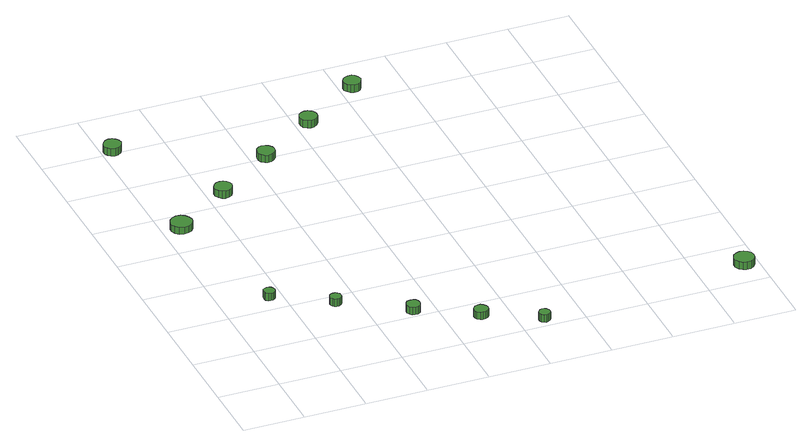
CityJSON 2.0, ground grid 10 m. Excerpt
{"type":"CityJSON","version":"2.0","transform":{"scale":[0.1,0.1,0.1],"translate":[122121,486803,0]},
"CityObjects":{
"tree1":{"type":"SolitaryVegetationObject","attributes":{"function":"something"},"geometry":[{"type":"MultiSurface","lod":"1","boundaries":[[[0,1,2,3,4,5,6,7,8,9,10,11,12,13,14]],[[15,16,17,18,19,20,21,22,23,24,25,26,27,28,29]],[[0,29,28,1]],[[1,28,27,2]],[[2,27,26,3]],[[3,26,25,4]],[[4,25,24,5]],[[5,24,23,6]],[[6,23,22,7]],[[7,22,21,8]],[[8,21,20,9]],[[9,20,19,10]],[[10,19,18,11]],[[11,18,17,12]],[[12,17,16,13]],[[13,16,15,14]],[[14,15,29,0]]]}]},
"tree2":{"type":"SolitaryVegetationObject","attributes":{"function":"something"},"geometry":[{"type":"MultiSurface","lod":"1","boundaries":[[[30,31,32,33,34,35,36,37,38,39,40,41,42,43,44]],[[45,46,47,48,49,50,51,52,53,54,55,56,57,58,59]],[[30,59,58,31]],[[31,58,57,32]],[[32,57,56,33]],[[33,56,55,34]],[[34,55,54,35]],[[35,54,53,36]],[[36,53,52,37]],[[37,52,51,38]],[[38,51,50,39]],[[39,50,49,40]],[[40,49,48,41]],[[41,48,47,42]],[[42,47,46,43]],[[43,46,45,44]],[[44,45,59,30]]]}]},
"tree3":{"type":"SolitaryVegetationObject","attributes":{"function":"something"},"geometry":[{"type":"MultiSurface","lod":"1","boundaries":[[[60,61,62,63,64,65,66,67,68,69,70,71,72,73,74]],[[75,76,77,78,79,80,81,82,83,84,85,86,87,88,89]],[[60,89,88,61]],[[61,88,87,62]],[[62,87,86,63]],[[63,86,85,64]],[[64,85,84,65]],[[65,84,83,66]],[[66,83,82,67]],[[67,82,81,68]],[[68,81,80,69]],[[69,80,79,70]],[[70,79,78,71]],[[71,78,77,72]],[[72,77,76,73]],[[73,76,75,74]],[[74,75,89,60]]]}]},
"tree4":{"type":"SolitaryVegetationObject","attributes":{"function":"something"},"geometry":[{"type":"MultiSurface","lod":"1","boundaries":[[[90,91,92,93,94,95,96,97,98,99,100,101,102,103,104]],[[105,106,107,108,109,110,111,112,113,114,115,116,117,118,119]],[[90,119,118,91]],[[91,118,117,92]],[[92,117,116,93]],[[93,116,115,94]],[[94,115,114,95]],[[95,114,113,96]],[[96,113,112,97]],[[97,112,111,98]],[[98,111,110,99]],[[99,110,109,100]],[[100,109,108,101]],[[101,108,107,102]],[[102,107,106,103]],[[103,106,105,104]],[[104,105,119,90]]]}]},
"tree5":{"type":"SolitaryVegetationObject","attributes":{"function":"something"},"geometry":[{"type":"MultiSurface","lod":"1","boundaries":[[[120,121,122,123,124,125,126,127,128,129,130,131,132,133,134]],[[135,136,137,138,139,140,141,142,143,144,145,146,147,148,149]],[[120,149,148,121]],[[121,148,147,122]],[[122,147,146,123]],[[123,146,145,124]],[[124,145,144,125]],[[125,144,143,126]],[[126,143,142,127]],[[127,142,141,128]],[[128,141,140,129]],[[129,140,139,130]],[[130,139,138,131]],[[131,138,137,132]],[[132,137,136,133]],[[133,136,135,134]],[[134,135,149,120]]]}]},
"tree6":{"type":"SolitaryVegetationObject","attributes":{"function":"something"},"geometry":[{"type":"MultiSurface","lod":"1","boundaries":[[[150,151,152,153,154,155,156,157,158,159,160,161,162,163,164]],[[165,166,167,168,169,170,171,172,173,174,175,176,177,178,179]],[[150,179,178,151]],[[151,178,177,152]],[[152,177,176,153]],[[153,176,175,154]],[[154,175,174,155]],[[155,174,173,156]],[[156,173,172,157]],[[157,172,171,158]],[[158,171,170,159]],[[159,170,169,160]],[[160,169,168,161]],[[161,168,167,162]],[[162,167,166,163]],[[163,166,165,164]],[[164,165,179,150]]]}]},
"tree7":{"type":"SolitaryVegetationObject","attributes":{"function":"something"},"geometry":[{"type":"MultiSurface","lod":"1","boundaries":[[[180,181,182,183,184,185,186,187,188,189,190,191,192,193,194]],[[195,196,197,198,199,200,201,202,203,204,205,206,207,208,209]],[[180,209,208,181]],[[181,208,207,182]],[[182,207,206,183]],[[183,206,205,184]],[[184,205,204,185]],[[185,204,203,186]],[[186,203,202,187]],[[187,202,201,188]],[[188,201,200,189]],[[189,200,199,190]],[[190,199,198,191]],[[191,198,197,192]],[[192,197,196,193]],[[193,196,195,194]],[[194,195,209,180]]]}]},
"tree8":{"type":"SolitaryVegetationObject","attributes":{"function":"something"},"geometry":[{"type":"MultiSurface","lod":"1","boundaries":[[[210,211,212,213,214,215,216,217,218,219,220,221,222,223,224]],[[225,226,227,228,229,230,231,232,233,234,235,236,237,238,239]],[[210,239,238,211]],[[211,238,237,212]],[[212,237,236,213]],[[213,236,235,214]],[[214,235,234,215]],[[215,234,233,216]],[[216,233,232,217]],[[217,232,231,218]],[[218,231,230,219]],[[219,230,229,220]],[[220,229,228,221]],[[221,228,227,222]],[[222,227,226,223]],[[223,226,225,224]],[[224,225,239,210]]]}]},
"tree9":{"type":"SolitaryVegetationObject","attributes":{"function":"something"},"geometry":[{"type":"MultiSurface","lod":"1","boundaries":[[[240,241,242,243,244,245,246,247,248,249,250,251,252,253,254]],[[255,256,257,258,259,260,261,262,263,264,265,266,267,268,269]],[[240,269,268,241]],[[241,268,267,242]],[[242,267,266,243]],[[243,266,265,244]],[[244,265,264,245]],[[245,264,263,246]],[[246,263,262,247]],[[247,262,261,248]],[[248,261,260,249]],[[249,260,259,250]],[[250,259,258,251]],[[251,258,257,252]],[[252,257,256,253]],[[253,256,255,254]],[[254,255,269,240]]]}]},
"tree10":{"type":"SolitaryVegetationObject","attributes":{"function":"something"},"geometry":[{"type":"MultiSurface","lod":"1","boundaries":[[[270,271,272,273,274,275,276,277,278,279,280,281,282,283,284]],[[285,286,287,288,289,290,291,292,293,294,295,296,297,298,299]],[[270,299,298,271]],[[271,298,297,272]],[[272,297,296,273]],[[273,296,295,274]],[[274,295,294,275]],[[275,294,293,276]],[[276,293,292,277]],[[277,292,291,278]],[[278,291,290,279]],[[279,290,289,280]],[[280,289,288,281]],[[281,288,287,282]],[[282,287,286,283]],[[283,286,285,284]],[[284,285,299,270]]]}]},
"tree11":{"type":"SolitaryVegetationObject","attributes":{"function":"something"},"geometry":[{"type":"MultiSurface","lod":"1","boundaries":[[[300,301,302,303,304,305,306,307,308,309,310,311,312,313,314]],[[315,316,317,318,319,320,321,322,323,324,325,326,327,328,329]],[[300,329,328,301]],[[301,328,327,302]],[[302,327,326,303]],[[303,326,325,304]],[[304,325,324,305]],[[305,324,323,306]],[[306,323,322,307]],[[307,322,321,308]],[[308,321,320,309]],[[309,320,319,310]],[[310,319,318,311]],[[311,318,317,312]],[[312,317,316,313]],[[313,316,315,314]],[[314,315,329,300]]]}]},
"tree12":{"type":"SolitaryVegetationObject","attributes":{"function":"something"},"geometry":[{"type":"MultiSurface","lod":"1","boundaries":[[[330,331,332,333,334,335,336,337,338,339,340,341,342,343,344]],[[345,346,347,348,349,350,351,352,353,354,355,356,357,358,359]],[[330,359,358,331]],[[331,358,357,332]],[[332,357,356,333]],[[333,356,355,334]],[[334,355,354,335]],[[335,354,353,336]],[[336,353,352,337]],[[337,352,351,338]],[[338,351,350,339]],[[339,350,349,340]],[[340,349,348,341]],[[341,348,347,342]],[[342,347,346,343]],[[343,346,345,344]],[[344,345,359,330]]]}]}
},
"vertices":[
[84,223,28],[83,227,28],[81,230,28],[78,232,28],[74,232,28],[70,231,28],[67,229,28],[66,225,28],[66,221,28],[67,218,28],[70,215,28],[74,214,28],[78,214,28],[81,216,28],[83,219,28],[83,219,15],[81,216,15],[78,214,15],[74,214,15],[70,215,15],[67,218,15],[66,221,15],[66,225,15],[67,229,15],[70,231,15],[74,232,15],[78,232,15],[81,230,15],[83,227,15],[84,223,15],
[46,458,25],[44,465,25],[40,471,25],[34,475,25],[26,476,25],[19,473,25],[14,468,25],[11,462,25],[11,455,25],[14,448,25],[19,443,25],[26,441,25],[34,442,25],[40,445,25],[44,451,25],[44,451,13],[40,445,13],[34,442,13],[26,441,13],[19,443,13],[14,448,13],[11,455,13],[11,462,13],[14,468,13],[19,473,13],[26,476,13],[34,475,13],[40,471,13],[44,465,13],[46,458,13],
[170,170,28],[170,174,28],[167,177,28],[164,179,28],[160,179,28],[156,178,28],[154,176,28],[152,172,28],[152,168,28],[154,165,28],[156,162,28],[160,161,28],[164,161,28],[167,163,28],[170,166,28],[170,166,15],[167,163,15],[164,161,15],[160,161,15],[156,162,15],[154,165,15],[152,168,15],[152,172,15],[154,176,15],[156,178,15],[160,179,15],[164,179,15],[167,177,15],[170,174,15],[170,170,15],
[33,707,21],[31,713,21],[28,718,21],[23,721,21],[17,722,21],[11,720,21],[7,716,21],[4,710,21],[4,704,21],[7,699,21],[11,695,21],[17,693,21],[23,694,21],[28,697,21],[31,702,21],[31,702,8],[28,697,8],[23,694,8],[17,693,8],[11,695,8],[7,699,8],[4,704,8],[4,710,8],[7,716,8],[11,720,8],[17,722,8],[23,721,8],[28,718,8],[31,713,8],[33,707,8],
[140,529,24],[138,535,24],[135,539,24],[130,542,24],[124,543,24],[118,541,24],[114,537,24],[111,532,24],[111,526,24],[114,520,24],[118,516,24],[124,514,24],[130,515,24],[135,518,24],[138,523,24],[138,523,11],[135,518,11],[130,515,11],[124,514,11],[118,516,11],[114,520,11],[111,526,11],[111,532,11],[114,537,11],[118,541,11],[124,543,11],[130,542,11],[135,539,11],[138,535,11],[140,529,11],
[273,107,27],[272,112,27],[270,116,27],[266,118,27],[261,118,27],[256,117,27],[253,114,27],[251,110,27],[251,105,27],[253,101,27],[256,97,27],[261,96,27],[266,96,27],[270,99,27],[272,103,27],[272,103,14],[270,99,14],[266,96,14],[261,96,14],[256,97,14],[253,101,14],[251,105,14],[251,110,14],[253,114,14],[256,117,14],[261,118,14],[266,118,14],[270,116,14],[272,112,14],[273,107,14],
[364,59,25],[363,63,25],[360,67,25],[356,70,25],[351,70,25],[347,69,25],[343,65,25],[341,61,25],[341,56,25],[343,52,25],[347,49,25],[351,48,25],[356,48,25],[360,50,25],[363,54,25],[363,54,12],[360,50,12],[356,48,12],[351,48,12],[347,49,12],[343,52,12],[341,56,12],[341,61,12],[343,65,12],[347,69,12],[351,70,12],[356,70,12],[360,67,12],[363,63,12],[364,59,12],
[238,599,23],[237,605,23],[233,610,23],[228,613,23],[222,614,23],[217,612,23],[212,608,23],[210,602,23],[210,596,23],[212,591,23],[217,587,23],[222,585,23],[228,586,23],[233,589,23],[237,593,23],[237,593,10],[233,589,10],[228,586,10],[222,585,10],[217,587,10],[212,591,10],[210,596,10],[210,602,10],[212,608,10],[217,612,10],[222,614,10],[228,613,10],[233,610,10],[237,605,10],[238,599,10],
[446,14,25],[446,17,25],[443,21,25],[440,23,25],[436,23,25],[433,22,25],[430,19,25],[428,16,25],[428,12,25],[430,8,25],[433,6,25],[436,4,25],[440,5,25],[443,7,25],[446,10,25],[446,10,12],[443,7,12],[440,5,12],[436,4,12],[433,6,12],[430,8,12],[428,12,12],[428,16,12],[430,19,12],[433,22,12],[436,23,12],[440,23,12],[443,21,12],[446,17,12],[446,14,12],
[335,668,22],[334,673,22],[331,678,22],[325,681,22],[320,682,22],[314,680,22],[309,676,22],[307,671,22],[307,665,22],[309,659,22],[314,655,22],[320,653,22],[325,654,22],[331,657,22],[334,662,22],[334,662,9],[331,657,9],[325,654,9],[320,653,9],[314,655,9],[309,659,9],[307,665,9],[307,671,9],[309,676,9],[314,680,9],[320,682,9],[325,681,9],[331,678,9],[334,673,9],[335,668,9],
[435,737,21],[433,743,21],[430,748,21],[425,751,21],[419,751,21],[413,749,21],[409,745,21],[406,740,21],[406,734,21],[409,729,21],[413,725,21],[419,723,21],[425,723,21],[430,726,21],[433,731,21],[433,731,8],[430,726,8],[425,723,8],[419,723,8],[413,725,8],[409,729,8],[406,734,8],[406,740,8],[409,745,8],[413,749,8],[419,751,8],[425,751,8],[430,748,8],[433,743,8],[435,737,8],
[792,47,23],[791,54,23],[787,59,23],[781,63,23],[774,63,23],[768,61,23],[763,57,23],[760,50,23],[760,44,23],[763,37,23],[768,33,23],[774,31,23],[781,31,23],[787,35,23],[791,40,23],[791,40,10],[787,35,10],[781,31,10],[774,31,10],[768,33,10],[763,37,10],[760,44,10],[760,50,10],[763,57,10],[768,61,10],[774,63,10],[781,63,10],[787,59,10],[791,54,10],[792,47,10]
]}
